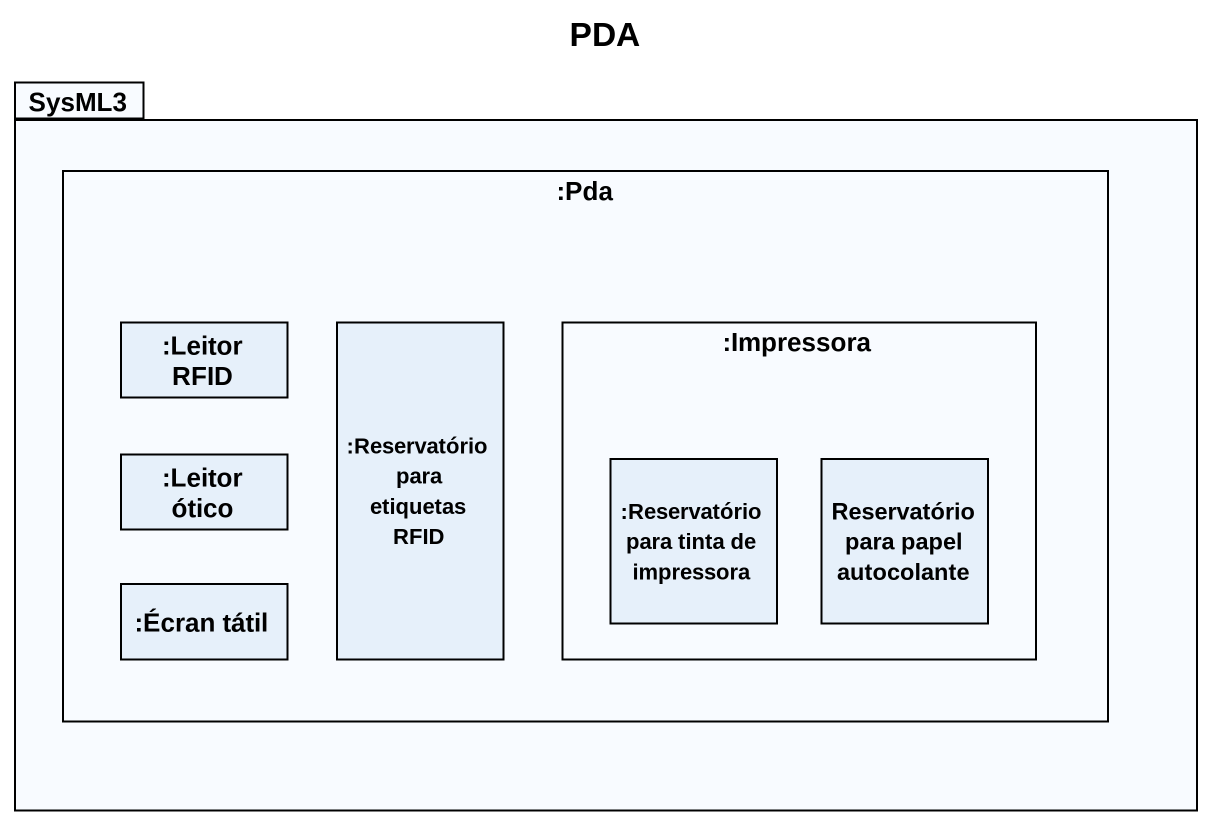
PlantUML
@startuml
title PDA
package SysML3 {
  rectangle ":Pda" as Pda {
    rectangle ":Leitor RFID" as Leitor_RFID
    rectangle ":Reservatório para etiquetas RFID" as Reservatório_para_etiquetas
    rectangle ":Impressora" as Impressora {
      rectangle ":Reservatório para tinta de impressora" as Reservatório_para_tinta_de
      rectangle "Reservatório para papel autocolante" as Reservatório_para_papel
    }
    rectangle ":Leitor ótico" as Leitor_ótico
    rectangle ":Écran tátil" as Écran_tátil
  }
}
@enduml
